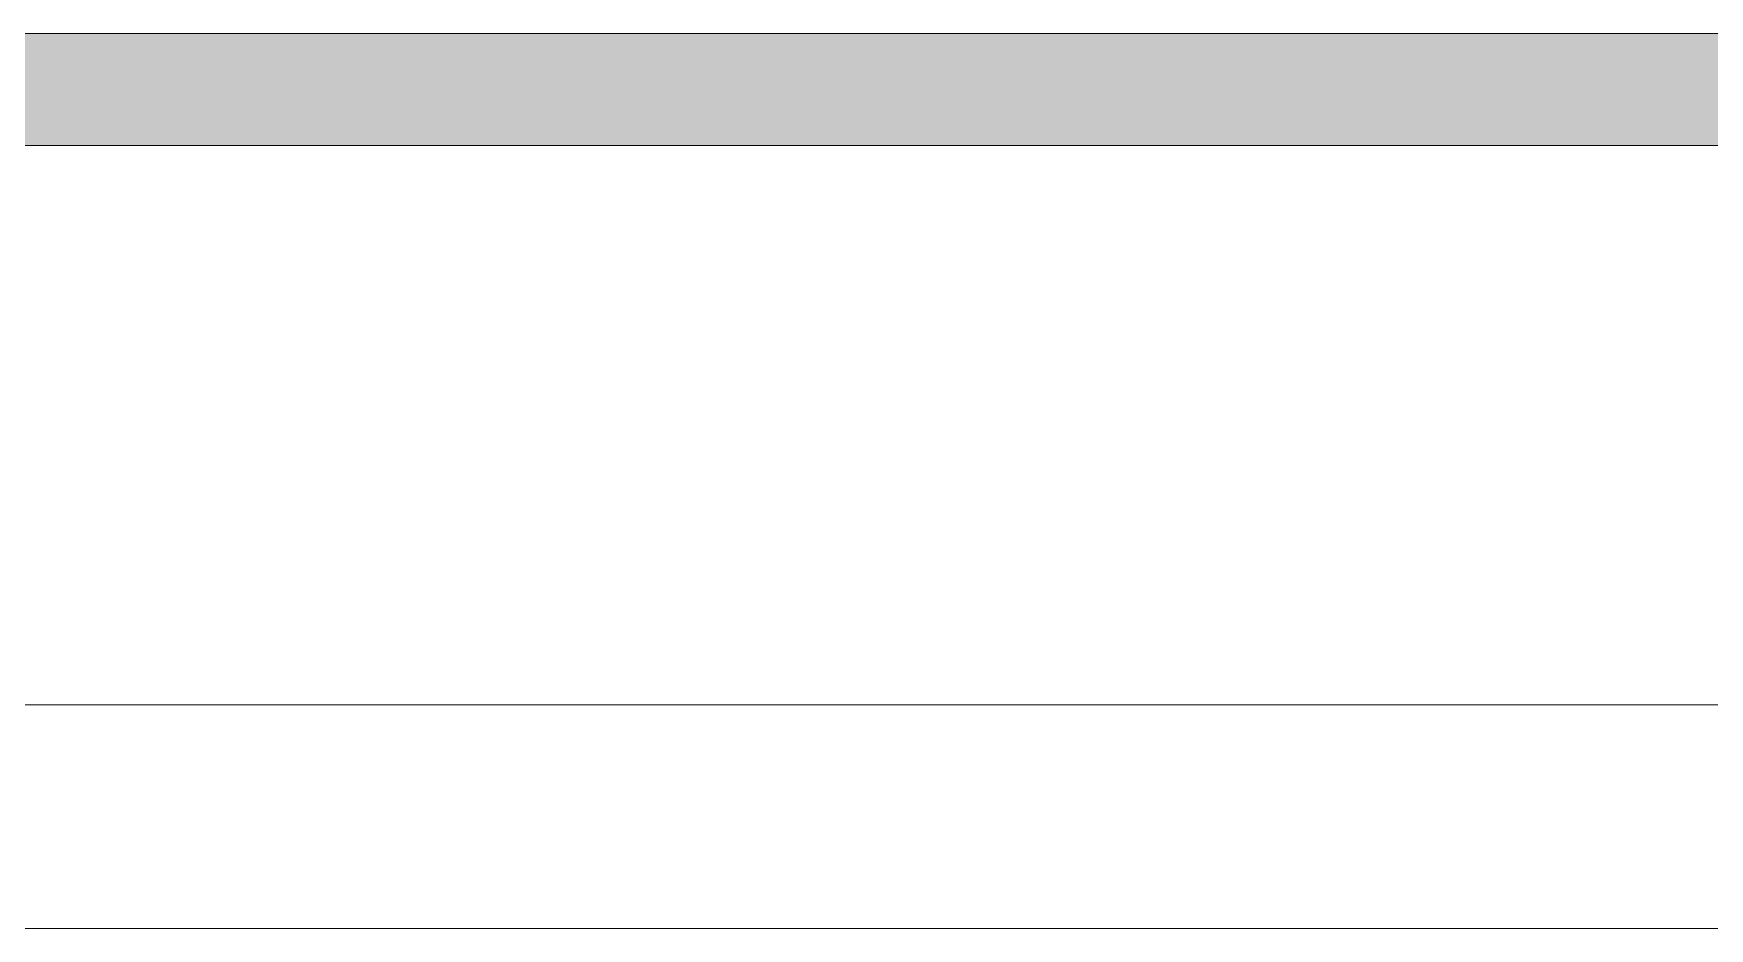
# Model space of a CAD drawing. Header units: millimetres. Extents: x -213 to 151, y -74 to 135.
# Drawn here: x 76.858 to 78.356, y -65.647 to -64.847 of the extents above; entities that cross this region are included whole.
import ezdxf

# ---------------------------------------------------------------- set-up
doc = ezdxf.new("R2010")
doc.units = ezdxf.units.MM
doc.header["$LTSCALE"] = 15

msp = doc.modelspace()

# ---------------------------------------------------------------- hatches: boundary and pattern name
at = {"linetype": 'Continuous', "lineweight": 13}
h = msp.add_hatch(color=256, dxfattribs=at)
h.dxf.hatch_style = 1
h.paths.add_polyline_path([(69.2663, -64.8473), (69.2663, -64.9473), (100.8663, -64.9473), (100.8663, -65.0473), (100.8663, -64.8473)])

# ---------------------------------------------------------------- linework, layer by layer
for points in [[(69.2663, -64.8473), (100.8663, -64.8473)], [(100.8663, -64.9473), (69.2663, -64.9473)], [(75.8663, -65.4473), (81.2663, -65.4473)], [(75.8663, -65.6473), (81.2663, -65.6473)]]:
    msp.add_lwpolyline(points, dxfattribs=at)

doc.saveas('drawing.dxf')
